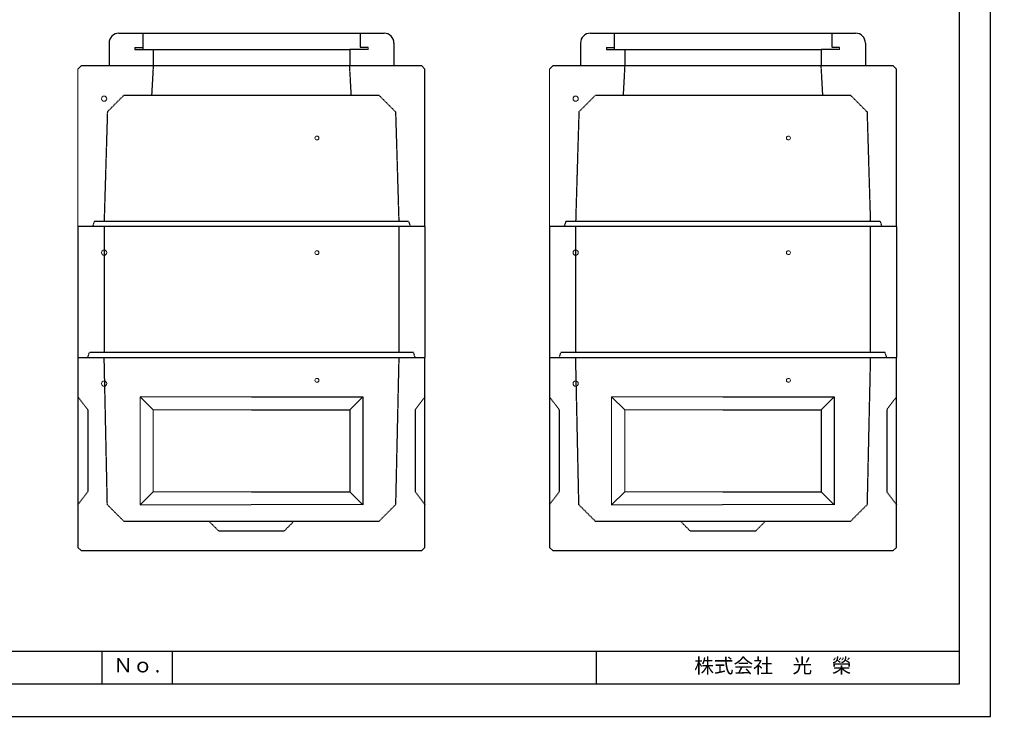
# Model space of a CAD drawing. Units: millimetres, scale not verified. Extents: x -297 to 298, y -210 to 210.
# Drawn here: x 1.3 to 297.9, y -210 to 2.9 of the extents above; entities that cross this region are included whole.
import ezdxf
from ezdxf.enums import TextEntityAlignment as Align

# ---------------------------------------------------------------- set-up
doc = ezdxf.new("R2010")
doc.units = ezdxf.units.MM
doc.linetypes.add('USER2', pattern=[4.7625, 3.175, -1.5875])
doc.layers.add('0-0', color=7, linetype='Continuous')
for name, color, linetype, lineweight in [('0-1_0', 9, 'Continuous', 25), ('0-3_pen1実線', 4, 'Continuous', 13), ('0-4_pen2実線', 3, 'Continuous', 13), ('0-5_pen3実線', 7, 'Continuous', 25), ('0-6_pen4実線', 7, 'Continuous', 25), ('0-7_pen2破線', 3, 'USER2', 25), ('0-9_draw', 7, 'Continuous', 13)]:
    doc.layers.add(name, color=color, linetype=linetype, lineweight=lineweight)
doc.styles.add('ＭＳ ゴシック', font='')
doc.styles.get('ＭＳ ゴシック').set_extended_font_data('MS Gothic')

# ---------------------------------------------------------------- blocks, each defined once
blk = doc.blocks.new('部分図 1')
at = {"layer": '0-1_0'}
blk.add_lwpolyline([(0, 0), (11898, 0), (11898, 8410), (0, 8410)], close=True, dxfattribs=at)
at = {"layer": '0-3_pen1実線'}
for p, q in [((7983.5, 4067.15), (7989.46, 4073.1)), ((10863.5, 4067.15), (10869.46, 4073.1))]:
    blk.add_line(p, q, dxfattribs=at)
at = {"layer": '0-4_pen2実線'}
for p, q in [((8095.5, 4085.1), (8095.5, 4073.1)), ((10975.5, 4085.1), (10975.5, 4073.1))]:
    blk.add_line(p, q, dxfattribs=at)
for centre, radius in [((6483.5, 3773.1), 16), ((9363.5, 3773.1), 16), ((7783.5, 3533.1), 12), ((10663.5, 3533.1), 12), ((6483.5, 2833.1), 16), ((9363.5, 2833.1), 16), ((7783.5, 2833.1), 12), ((10663.5, 2833.1), 12), ((6483.5, 2033.4), 16), ((7783.5, 2053.4), 12), ((9363.5, 2033.4), 16), ((10663.5, 2053.4), 12)]:
    blk.add_circle(centre, radius, dxfattribs=at)
at = {"layer": '0-5_pen3実線'}
for p, q in [((6573.5, 4173.1), (8193.5, 4173.1)), ((9453.5, 4173.1), (11073.5, 4173.1)), ((6513.5, 4113.1), (6513.5, 3973.1)), ((8253.5, 4113.1), (8253.5, 3973.1)), ((9393.5, 4113.1), (9393.5, 3973.1)), ((11133.5, 4113.1), (11133.5, 3973.1)), ((8423.5, 3973.1), (6343.5, 3973.1)), ((8443.5, 3953.1), (8423.5, 3973.1)), ((8443.5, 2993.1), (8443.5, 3953.1)), ((11303.5, 3973.1), (9223.5, 3973.1)), ((11323.5, 3953.1), (11303.5, 3973.1)), ((11323.5, 2993.1), (11323.5, 3953.1)), ((6323.5, 2993.1), (6323.5, 2193.1)), ((8443.5, 2993.1), (6323.5, 2993.1)), ((8443.5, 2993.1), (8443.5, 2193.1)), ((9203.5, 2993.1), (9203.5, 2193.1)), ((11323.5, 2993.1), (9203.5, 2993.1)), ((11323.5, 2993.1), (11323.5, 2193.1)), ((6323.5, 2193.1), (8443.5, 2193.1)), ((8443.5, 1033.4), (8443.5, 2193.4)), ((9203.5, 2193.1), (11323.5, 2193.1)), ((11323.5, 1033.4), (11323.5, 2193.4)), ((8063.5, 1953.4), (7983.5, 1873.4)), ((10943.5, 1953.4), (10863.5, 1873.4)), ((7383.5, 1373.4), (7983.5, 1373.4)), ((7983.5, 1373.4), (8063.5, 1293.4)), ((10263.5, 1373.4), (10863.5, 1373.4)), ((10863.5, 1373.4), (10943.5, 1293.4)), ((6703.5, 1293.4), (8058.95, 1297.95)), ((9583.5, 1293.4), (10938.95, 1297.95)), ((6343.5, 1013.4), (8423.5, 1013.4)), ((8443.5, 1033.4), (8423.5, 1013.4)), ((9223.5, 1013.4), (11303.5, 1013.4)), ((11323.5, 1033.4), (11303.5, 1013.4)), ((6900, 400), (6900, 200))]:
    blk.add_line(p, q, dxfattribs=at)
for points in [[(6323.5, 2193.4), (6323.5, 1033.4), (6343.5, 1013.4)], [(9203.5, 2193.4), (9203.5, 1033.4), (9223.5, 1013.4)], [(7383.5, 1953.4), (8063.5, 1953.4), (8063.5, 1293.4)], [(10263.5, 1953.4), (10943.5, 1953.4), (10943.5, 1293.4)], [(7383.5, 1873.4), (7983.5, 1873.4), (7983.5, 1373.4)], [(10263.5, 1873.4), (10863.5, 1873.4), (10863.5, 1373.4)]]:
    blk.add_lwpolyline(points, dxfattribs=at)
for centre, start, end in [((6573.5, 4113.1), 90, 180), ((8193.5, 4113.1), 0, 90), ((9453.5, 4113.1), 90, 180), ((11073.5, 4113.1), 0, 90)]:
    blk.add_arc(centre, 60, start, end, dxfattribs=at)
at = {"layer": '0-6_pen4実線'}
for p, q in [((200, 400), (11709, 400)), ((6470, 400), (6470, 200)), ((9490, 400), (9490, 200))]:
    blk.add_line(p, q, dxfattribs=at)
blk.add_lwpolyline([(200, 200), (11709, 200), (11709, 8215), (200, 8215)], close=True, dxfattribs=at)
at = {"layer": '0-7_pen2破線'}
for p, q in [((6719.5, 4173.1), (6719.5, 4073.1)), ((8047.5, 4173.1), (8047.5, 4085.1)), ((9599.5, 4173.1), (9599.5, 4073.1)), ((10927.5, 4173.1), (10927.5, 4085.1)), ((6671.5, 4085.1), (6719.5, 4085.1)), ((6671.5, 4085.1), (6671.5, 4073.1)), ((6671.5, 4073.1), (7983.5, 4073.1)), ((6783.5, 4073.1), (6783.5, 3973.1)), ((8095.5, 4073.1), (7983.5, 4073.1)), ((7983.5, 4073.1), (7983.5, 3973.1)), ((8095.5, 4085.1), (8047.5, 4085.1)), ((9551.5, 4085.1), (9599.5, 4085.1)), ((9551.5, 4085.1), (9551.5, 4073.1)), ((9551.5, 4073.1), (10863.5, 4073.1)), ((9663.5, 4073.1), (9663.5, 3973.1)), ((10975.5, 4073.1), (10863.5, 4073.1)), ((10863.5, 4073.1), (10863.5, 3973.1)), ((10975.5, 4085.1), (10927.5, 4085.1)), ((6783.5, 3973.1), (6773.5, 3793.1)), ((7993.5, 3793.1), (7983.5, 3973.1)), ((9663.5, 3973.1), (9653.5, 3793.1)), ((10873.5, 3793.1), (10863.5, 3973.1)), ((6503.5, 3693.1), (6603.5, 3793.1)), ((7383.5, 3793.1), (6603.5, 3793.1)), ((8163.5, 3793.1), (7383.5, 3793.1)), ((8163.5, 3793.1), (8263.5, 3693.1)), ((9383.5, 3693.1), (9483.5, 3793.1)), ((10263.5, 3793.1), (9483.5, 3793.1)), ((11043.5, 3793.1), (10263.5, 3793.1)), ((11043.5, 3793.1), (11143.5, 3693.1)), ((6503.5, 3693.1), (6483.5, 3023.1)), ((8263.5, 3693.1), (8283.5, 3023.1)), ((9383.5, 3693.1), (9363.5, 3023.1)), ((11143.5, 3693.1), (11163.5, 3023.1)), ((6423.5, 3023.1), (6413.5, 2993.1)), ((7383.5, 3023.1), (6423.5, 3023.1)), ((6483.5, 2993.1), (6483.5, 2223.1)), ((8343.5, 3023.1), (7383.5, 3023.1)), ((8283.5, 2993.1), (8283.5, 2223.1)), ((8343.5, 3023.1), (8353.5, 2993.1)), ((9303.5, 3023.1), (9293.5, 2993.1)), ((10263.5, 3023.1), (9303.5, 3023.1)), ((9363.5, 2993.1), (9363.5, 2223.1)), ((11223.5, 3023.1), (10263.5, 3023.1)), ((11163.5, 2993.1), (11163.5, 2223.1)), ((11223.5, 3023.1), (11233.5, 2993.1)), ((6383.5, 2193.1), (6393.5, 2223.1)), ((7383.5, 2223.1), (6393.5, 2223.1)), ((8373.5, 2223.1), (7383.5, 2223.1)), ((8383.5, 2193.1), (8373.5, 2223.1)), ((9263.5, 2193.1), (9273.5, 2223.1)), ((10263.5, 2223.1), (9273.5, 2223.1)), ((11253.5, 2223.1), (10263.5, 2223.1)), ((11263.5, 2193.1), (11253.5, 2223.1)), ((6323.5, 1953.4), (6383.5, 1873.4)), ((8443.5, 1953.4), (8383.5, 1873.4)), ((9203.5, 1953.4), (9263.5, 1873.4)), ((11323.5, 1953.4), (11263.5, 1873.4)), ((6383.5, 1873.4), (6383.5, 1373.4)), ((8383.5, 1873.4), (8383.5, 1373.4)), ((9263.5, 1873.4), (9263.5, 1373.4)), ((11263.5, 1873.4), (11263.5, 1373.4)), ((6383.5, 1373.4), (6323.5, 1293.4)), ((8383.5, 1373.4), (8443.5, 1293.4)), ((9263.5, 1373.4), (9203.5, 1293.4)), ((11263.5, 1373.4), (11323.5, 1293.4)), ((6603.5, 1193.4), (8163.5, 1193.4)), ((7183.5, 1133.4), (7123.5, 1193.4)), ((9483.5, 1193.4), (11043.5, 1193.4)), ((10063.5, 1133.4), (10003.5, 1193.4))]:
    blk.add_line(p, q, dxfattribs=at)
for points in [[(6603.5, 1193.4), (6503.5, 1293.4), (6484.15, 2193.4)], [(8283.5, 2193.4), (8263.5, 1293.4), (8163.5, 1193.4)], [(9483.5, 1193.4), (9383.5, 1293.4), (9364.15, 2193.4)], [(11163.5, 2193.4), (11143.5, 1293.4), (11043.5, 1193.4)], [(7183.5, 1133.4), (7583.5, 1133.4), (7643.5, 1193.4)], [(10063.5, 1133.4), (10463.5, 1133.4), (10523.5, 1193.4)]]:
    blk.add_lwpolyline(points, dxfattribs=at)
at = {"layer": '0-9_draw'}
for p, q in [((6323.5, 3953.1), (6343.5, 3973.1)), ((6323.5, 3953.1), (6323.5, 2993.1)), ((9203.5, 3953.1), (9223.5, 3973.1)), ((9203.5, 3953.1), (9203.5, 2993.1)), ((6703.5, 1953.4), (6703.5, 1293.4)), ((6703.5, 1953.4), (6783.5, 1873.4)), ((6703.5, 1953.4), (7383.5, 1953.4)), ((9583.5, 1953.4), (9583.5, 1293.4)), ((9583.5, 1953.4), (9663.5, 1873.4)), ((9583.5, 1953.4), (10263.5, 1953.4)), ((6783.5, 1873.4), (6783.5, 1373.4)), ((6783.5, 1873.4), (7383.5, 1873.4)), ((9663.5, 1873.4), (9663.5, 1373.4)), ((9663.5, 1873.4), (10263.5, 1873.4)), ((6783.5, 1373.4), (6703.5, 1293.4)), ((6783.5, 1373.4), (7383.5, 1373.4)), ((9663.5, 1373.4), (9583.5, 1293.4)), ((9663.5, 1373.4), (10263.5, 1373.4))]:
    blk.add_line(p, q, dxfattribs=at)
at = {"layer": '0-5_pen3実線', "style": 'ＭＳ ゴシック'}
for s, p in [('Ｎｏ.', (6539.7, 243.33)), ('株式会社\u3000光\u3000榮', (10088, 240))]:
    blk.add_text(s, height=87.98, dxfattribs=at).set_placement(p, align=Align.BOTTOM_LEFT)

msp = doc.modelspace()

# ---------------------------------------------------------------- block references
at = {"layer": '0-0', "xscale": 0.05, "yscale": 0.05}
msp.add_blockref('部分図 1', (-297, -210), dxfattribs=at)

doc.saveas('drawing.dxf')
